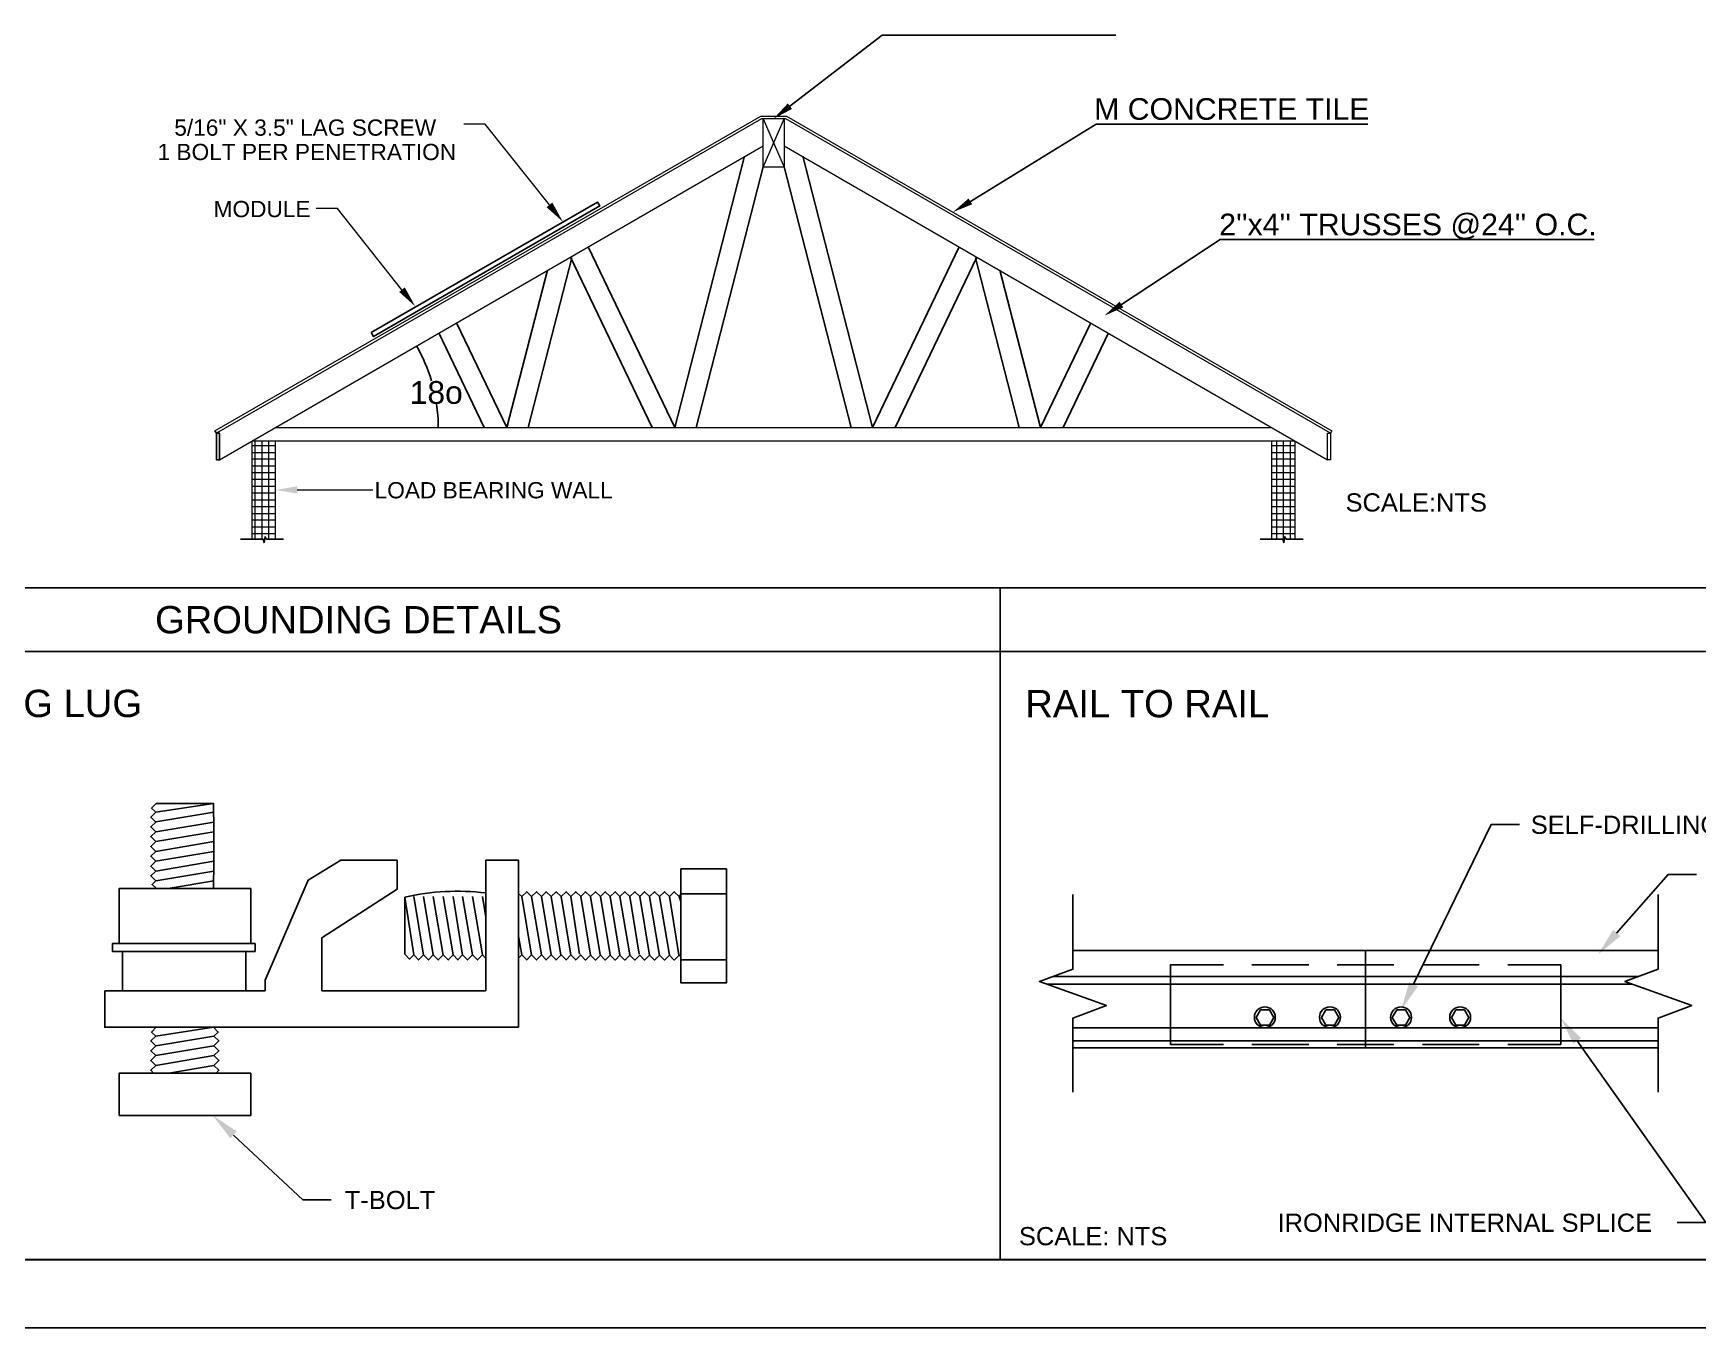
# Model space of a CAD drawing. Header units: inches. Extents: x 347 to 7477, y 1065 to 7514.
# Drawn here: x 2729 to 3461, y 4807 to 5376 of the extents above; entities that cross this region are included whole.
import ezdxf

# ---------------------------------------------------------------- set-up
doc = ezdxf.new("R2010")
doc.units = ezdxf.units.IN
doc.header["$MEASUREMENT"] = 0
for name, color, linetype in [('PDF6_0', 7, 'Continuous'), ('PDF6_PDF4_Geometry', 7, 'Continuous'), ('PDF6_PDF4_Solid Fills', 7, 'Continuous'), ('PDF6_PDF_Geometry', 7, 'Continuous'), ('PDF6_Text', 7, 'Continuous')]:
    doc.layers.add(name, color=color, linetype=linetype)
doc.styles.add('PDF Arial', font='arial.ttf')

msp = doc.modelspace()

# ---------------------------------------------------------------- linework, layer by layer
at = {"layer": 'PDF6_0', "lineweight": 25}
msp.add_lwpolyline([(2162.57, 5907.37), (2162.57, 4807.46), (3862.43, 4807.46), (3862.43, 5907.37)], close=True, dxfattribs=at)
for points in [[(3061.77, 5344.02), (3102.36, 5375.26), (3204.9, 5375.26)], [(3141.05, 5302.24), (3196.36, 5336.21), (3315.61, 5336.21)], [(3041.88, 5322.04), (3011.27, 5202.97), (2973.13, 5282.35)], [(3050.14, 5317.95), (3020.54, 5202.97)], [(3059.13, 5317.95), (3088.74, 5202.97)], [(3067.4, 5322.04), (3098.01, 5202.97), (3136.15, 5282.35)], [(3207.44, 5256.92), (3250.85, 5285.44), (3415.15, 5285.44)], [(2965.95, 5277.45), (2946.79, 5202.97)], [(2965.32, 5277.81), (3001.28, 5202.97)], [(3143.96, 5277.81), (3108, 5202.97)], [(3143.32, 5277.45), (3162.49, 5202.97)], [(2955.24, 5272), (2937.44, 5202.97), (2915.37, 5248.93)], [(3154.04, 5272), (3171.84, 5202.97), (3193.91, 5248.93)], [(2907.56, 5244.48), (2927.45, 5202.97)], [(3201.72, 5244.48), (3181.83, 5202.97)]]:
    msp.add_lwpolyline(points, dxfattribs=at)
at = {"layer": 'PDF6_0', "lineweight": 0}
for points in [[(2897.75, 5238.76), (2897.75, 5238.76), (2897.75, 5238.76)], [(2907.38, 5202.97), (2907.38, 5202.97), (2907.38, 5202.97)]]:
    msp.add_lwpolyline(points, close=True, dxfattribs=at)
at = {"layer": 'PDF6_0', "lineweight": 25}
for start, end in [(16.55641, 29.98718), (0.02198, 8.17928)]:
    msp.add_arc((2835.67, 5203.02), 71.61, start, end, dxfattribs=at)
at = {"layer": 'PDF6_0', "transparency": 33554559}
for points in [[(3062.68, 5342.84), (3054.59, 5338.57), (3060.86, 5345.29)], [(3141.87, 5300.97), (3133.42, 5297.52), (3140.24, 5303.51)], [(3208.26, 5255.65), (3199.9, 5252.02), (3206.62, 5258.19)]]:
    msp.add_solid(points, dxfattribs=at)
at = {"layer": 'PDF6_PDF4_Geometry', "lineweight": 25}
for points in [[(2202.53, 4837.34), (3568.99, 4837.34), (3568.99, 5877.4), (2202.53, 5877.4)], [(2202.53, 4837.34), (3568.99, 4837.34), (3568.99, 5877.4), (2202.53, 5877.4)], [(2809.84, 5200.43), (2811.11, 5200.43), (2811.11, 5188.72), (2809.84, 5188.72)], [(3568.99, 5132.5), (3568.99, 5104.53), (2202.53, 5104.53), (2202.53, 5132.5)], [(2760.79, 4955.49), (2760.79, 4939.42), (2942.52, 4939.42), (2942.52, 5012.8), (2928.17, 5012.8), (2928.17, 4955.49), (2856.15, 4955.49), (2856.15, 4978.74), (2889.21, 5000.09), (2889.21, 5012.8), (2864.51, 5012.8), (2850.16, 5004.08), (2831.18, 4960.12), (2831.18, 4955.49)], [(3033.89, 5008.99), (3013.91, 5008.99), (3013.91, 4958.94), (3033.89, 4958.94)], [(3268.56, 4947.05), (3266.66, 4943.69), (3268.56, 4940.33), (3272.47, 4940.33), (3274.38, 4943.69), (3272.47, 4947.05)], [(3297.17, 4947.05), (3295.26, 4943.69), (3297.17, 4940.33), (3300.99, 4940.33), (3302.98, 4943.69), (3300.99, 4947.05)], [(3332.23, 4947.05), (3334.13, 4943.69), (3332.23, 4940.33), (3328.41, 4940.33), (3326.42, 4943.69), (3328.41, 4947.05)], [(3354.3, 4947.05), (3352.39, 4943.69), (3354.3, 4940.33), (3358.11, 4940.33), (3360.02, 4943.69), (3358.11, 4947.05)], [(2767.06, 4900.73), (2767.06, 4919.26), (2824.91, 4919.26), (2824.91, 4900.73)]]:
    msp.add_lwpolyline(points, close=True, dxfattribs=at)
at = {"layer": 'PDF6_PDF4_Geometry', "lineweight": 0}
for points in [[(2809.2, 5201.43), (3048.96, 5339.75), (3060.22, 5339.75), (3299.9, 5201.43), (3299.26, 5200.43), (3059.95, 5338.57), (3049.24, 5338.57), (2809.84, 5200.43)], [(3049.96, 5317.32), (3059.32, 5338.57), (3059.32, 5317.32), (3049.96, 5317.32), (3049.96, 5338.57), (3059.32, 5317.32)], [(2956.15, 5300.7), (2927.9, 5336.21), (2918.46, 5336.21)], [(2811.11, 5188.72), (3049.96, 5326.67)], [(3059.32, 5326.58), (3297.99, 5188.72)], [(2891.3, 5263.46), (2863.06, 5299.06), (2853.61, 5299.06)], [(2835.81, 5202.97), (3273.38, 5202.97)], [(2825.46, 5153.93), (2825.46, 5197.07), (3283.64, 5197.07), (3283.64, 5153.93)], [(2825.46, 5194.98), (2835.81, 5194.98)], [(2825.46, 5191.99), (2835.81, 5191.99)], [(2826.91, 5153.93), (2826.91, 5197.07)], [(2829.91, 5153.93), (2829.91, 5197.07)], [(2832.81, 5153.93), (2832.81, 5197.07)], [(2835.81, 5153.93), (2835.81, 5197.07)], [(3273.38, 5197.07), (3273.38, 5153.93)], [(3273.38, 5194.98), (3283.64, 5194.98)], [(3273.38, 5191.99), (3283.64, 5191.99)], [(3275.65, 5153.93), (3275.65, 5197.07)], [(3278.64, 5152.93), (3278.64, 5197.07)], [(3281.64, 5153.93), (3281.64, 5197.07)], [(2825.46, 5189.08), (2835.81, 5189.08)], [(2825.46, 5186.08), (2835.81, 5186.08)], [(3273.38, 5189.08), (3283.64, 5189.08)], [(3273.38, 5186.08), (3283.64, 5186.08)], [(2825.46, 5183.09), (2835.81, 5183.09)], [(2825.46, 5180.18), (2835.81, 5180.18)], [(2825.46, 5177.18), (2835.81, 5177.18)], [(3273.38, 5183.09), (3283.64, 5183.09)], [(3273.38, 5180.18), (3283.64, 5180.18)], [(3273.38, 5177.18), (3283.64, 5177.18)], [(2825.46, 5174.19), (2835.81, 5174.19)], [(2825.46, 5171.19), (2835.81, 5171.19)], [(2845.35, 5175.46), (2869.05, 5175.46), (2878.59, 5175.46)], [(3273.38, 5174.19), (3283.64, 5174.19)], [(3273.38, 5171.19), (3283.64, 5171.19)], [(2825.46, 5168.19), (2835.81, 5168.19)], [(2825.46, 5165.19), (2835.81, 5165.19)], [(3273.38, 5168.19), (3283.64, 5168.19)], [(3273.38, 5165.19), (3283.64, 5165.19)], [(2825.46, 5162.29), (2835.81, 5162.29)], [(2825.46, 5159.29), (2835.81, 5159.29)], [(2825.46, 5156.29), (2835.81, 5156.29)], [(3273.38, 5162.29), (3283.64, 5162.29)], [(3273.38, 5159.29), (3283.64, 5159.29)], [(3273.38, 5156.29), (3283.64, 5156.29)], [(2830.45, 5153.39), (2831, 5153.39)], [(3278.55, 5153.39), (3278.92, 5153.39)]]:
    msp.add_lwpolyline(points, dxfattribs=at)
at = {"layer": 'PDF6_PDF4_Geometry', "color": 142, "lineweight": 25, "true_color": 0x0088b8}
msp.add_lwpolyline([(2877.77, 5244.66), (2977.22, 5301.97), (2978.22, 5300.24), (2878.86, 5242.84)], close=True, dxfattribs=at)
at = {"layer": 'PDF6_PDF4_Geometry', "lineweight": 25}
for points in [[(2809.2, 5201.43), (2809.84, 5200.43)], [(3154.13, 4837.43), (3154.13, 5132.5)], [(2202.53, 5104.53), (3568.99, 5104.53)], [(2783.5, 5000.36), (2781.59, 5002.17), (2783.14, 5003.81), (2780.96, 5005.99), (2783.14, 5008.08), (2780.96, 5010.17), (2783.14, 5012.35), (2780.96, 5014.53), (2783.14, 5016.71), (2780.96, 5018.88), (2783.14, 5021.06), (2780.96, 5023.24), (2783.14, 5025.33), (2780.96, 5027.42), (2783.14, 5029.6), (2780.96, 5031.78), (2783.14, 5033.96), (2781.32, 5035.69), (2783.41, 5037.78), (2808.47, 5037.78), (2783.14, 5033.96)], [(2808.75, 5033.96), (2783.14, 5029.69)], [(2808.75, 5029.6), (2783.14, 5025.33)], [(2808.75, 5025.33), (2783.14, 5021.06)], [(3335.68, 4958.31), (3369.83, 5028.51), (3382.27, 5028.51)], [(2808.75, 5021.06), (2783.14, 5016.71)], [(2808.75, 5016.71), (2783.14, 5012.44)], [(2808.75, 5012.35), (2783.14, 5008.08)], [(2808.75, 5008.08), (2783.14, 5003.81)], [(2808.75, 5003.81), (2788.59, 5000.36)], [(3424.95, 4980.83), (3447.57, 5006.53), (3460.1, 5006.53)], [(2767.06, 4976.2), (2767.06, 5000.36), (2795.94, 5000.36)], [(2769.79, 5000.36), (2795.94, 5000.36), (2824.91, 5000.36), (2824.91, 4976.2)], [(2928.17, 4969.66), (2926.72, 4971.2), (2924.54, 4969.03), (2922.36, 4971.2), (2920.18, 4969.03), (2918, 4971.2), (2915.91, 4969.03), (2913.82, 4971.2), (2911.64, 4969.03), (2909.47, 4971.2), (2907.29, 4969.03), (2905.11, 4971.2), (2902.93, 4969.03), (2900.75, 4971.2), (2898.66, 4969.03), (2896.57, 4971.2), (2894.66, 4969.39), (2892.66, 4971.57), (2892.66, 4996.54), (2896.57, 4971.2)], [(2896.57, 4996.91), (2900.75, 4971.11)], [(2900.75, 4996.91), (2905.11, 4971.2)], [(2905.11, 4996.91), (2909.37, 4971.11)], [(2909.47, 4996.91), (2913.82, 4971.2)], [(2913.82, 4996.91), (2918, 4971.11)], [(2918, 4996.91), (2922.36, 4971.2)], [(2922.36, 4996.91), (2926.72, 4971.2)], [(2926.72, 4996.91), (2928.17, 4987.82)], [(2942.52, 4998.18), (2943.98, 4996.91), (2946.16, 4999), (2948.24, 4996.91), (2950.42, 4999), (2952.6, 4996.91), (2954.69, 4999), (2956.87, 4996.91), (2959.05, 4999), (2961.23, 4996.91), (2963.41, 4999), (2965.5, 4996.91), (2967.68, 4999), (2969.86, 4996.91), (2972.04, 4999), (2974.22, 4996.91), (2976.4, 4999), (2978.58, 4996.91), (2980.67, 4999), (2982.85, 4996.91), (2985.03, 4999), (2987.12, 4996.91), (2989.3, 4999), (2991.47, 4996.91), (2993.65, 4999), (2995.83, 4996.91), (2997.92, 4999), (3000.1, 4996.91), (3002.28, 4999), (3004.46, 4996.91), (3006.64, 4999), (3008.82, 4996.91), (3011, 4999), (3013.09, 4996.91), (3013.91, 4997.72)], [(2943.98, 4996.91), (2948.24, 4971.11)], [(2948.24, 4996.91), (2952.6, 4971.2)], [(2952.6, 4996.91), (2956.87, 4971.2)], [(2956.87, 4996.91), (2961.14, 4971.11)], [(2961.23, 4996.91), (2965.5, 4971.11)], [(2965.5, 4996.91), (2969.41, 4971.57)], [(2969.86, 4996.91), (2974.22, 4971.11)], [(2974.22, 4996.91), (2978.49, 4971.2)], [(2978.58, 4996.91), (2982.76, 4971.2)], [(2982.85, 4996.91), (2987.12, 4971.11)], [(2987.12, 4996.91), (2991.47, 4971.2)], [(2991.47, 4996.91), (2995.56, 4971.48)], [(2995.83, 4996.91), (3000.1, 4971.11)], [(3000.1, 4996.91), (3004.46, 4971.02)], [(3004.46, 4996.91), (3008.82, 4971.11)], [(3008.82, 4996.91), (3013, 4971.2)], [(3013.09, 4996.91), (3013.91, 4994.64)], [(3013.91, 4998.09), (3033.89, 4998.09)], [(3186.1, 4997.72), (3186.1, 4964.94), (3171.39, 4959.58), (3200.81, 4948.95), (3186.1, 4943.51), (3186.1, 4910.9)], [(3443.21, 4997.72), (3443.21, 4964.94), (3428.59, 4959.58), (3458.01, 4948.95), (3443.21, 4943.51), (3443.21, 4910.9)], [(2768.51, 4972.75), (2764.15, 4972.75), (2764.15, 4976.2), (2826.82, 4976.2), (2826.82, 4972.75), (2822.73, 4972.75)], [(2768.51, 4955.49), (2768.51, 4972.75), (2822.73, 4972.75), (2822.73, 4955.49)], [(2942.52, 4979.47), (2943.98, 4971.2)], [(3443.21, 4973.2), (3186.1, 4973.2)], [(3314.61, 4973.2), (3314.61, 4930.34)], [(3013.91, 4970.39), (3013.09, 4971.11), (3011, 4968.93), (3008.82, 4971.11), (3006.64, 4968.93), (3004.46, 4971.11), (3002.28, 4968.93), (3000.1, 4971.11), (2997.92, 4968.93), (2995.83, 4971.11), (2993.65, 4968.93), (2991.47, 4971.11), (2989.3, 4968.93), (2987.12, 4971.11), (2985.03, 4968.93), (2982.85, 4971.11), (2980.67, 4968.93), (2978.58, 4971.11), (2976.4, 4968.93), (2974.22, 4971.11), (2972.04, 4968.93), (2969.86, 4971.11), (2969.86, 4971.2), (2967.68, 4969.03), (2965.5, 4971.2), (2963.41, 4969.03), (2961.23, 4971.2), (2959.05, 4969.03), (2956.87, 4971.2), (2954.69, 4969.03), (2952.6, 4971.2), (2950.42, 4969.03), (2948.24, 4971.2), (2946.16, 4969.03), (2943.98, 4971.2), (2942.52, 4969.75)], [(3013.91, 4969.03), (3033.89, 4969.03)], [(3252.22, 4966.85), (3228.97, 4966.85), (3228.97, 4931.88), (3252.22, 4931.88)], [(3289.72, 4966.85), (3264.75, 4966.85)], [(3327.14, 4966.85), (3302.26, 4966.85)], [(3364.65, 4966.85), (3339.67, 4966.85)], [(3377.18, 4931.88), (3400.43, 4931.88), (3400.43, 4966.85), (3377.18, 4966.85)], [(3431.95, 4958.4), (3174.84, 4958.4)], [(3434.49, 4961.76), (3177.29, 4961.76)], [(3314.61, 4956.31), (3314.61, 4931.06)], [(2782.23, 4919.26), (2780.96, 4920.53), (2783.14, 4922.62), (2780.96, 4924.8), (2783.14, 4926.98), (2780.96, 4929.16), (2783.14, 4931.24), (2780.96, 4933.42), (2783.14, 4935.6), (2781.32, 4937.33), (2783.41, 4939.42), (2808.47, 4939.42), (2783.14, 4935.6)], [(2809.75, 4919.26), (2810.93, 4920.53), (2808.75, 4922.62), (2810.93, 4924.8), (2808.75, 4926.98), (2810.93, 4929.16), (2808.75, 4931.24), (2810.93, 4933.42), (2808.75, 4935.6), (2810.65, 4937.33), (2808.47, 4939.42)], [(3443.21, 4939.15), (3186.1, 4939.15)], [(2808.75, 4935.6), (2783.14, 4931.34)], [(2808.75, 4931.24), (2783.14, 4926.98)], [(3443.21, 4933.42), (3186.1, 4933.42)], [(3443.21, 4930.34), (3186.1, 4930.34)], [(3264.75, 4931.88), (3289.72, 4931.88)], [(3302.26, 4931.88), (3327.14, 4931.88)], [(3339.67, 4931.88), (3364.65, 4931.88)], [(3407.61, 4933.42), (3464.1, 4853.69), (3451.56, 4853.69)], [(2808.75, 4926.98), (2783.14, 4922.71)], [(2808.75, 4922.62), (2788.86, 4919.26)], [(2817.37, 4892.1), (2847.8, 4863.68), (2860.24, 4863.68)]]:
    msp.add_lwpolyline(points, dxfattribs=at)
at = {"layer": 'PDF6_PDF4_Geometry', "lineweight": 0}
for points in [[(3297.99, 5200.43), (3299.26, 5200.43), (3299.26, 5188.72), (3297.99, 5188.72)], [(2839.35, 5153.93), (2831.81, 5153.93), (2831.18, 5155.02), (2830.82, 5152.3), (2830.36, 5153.93), (2820.37, 5153.93), (2830.36, 5153.93), (2830.82, 5152.3), (2831.18, 5155.02), (2831.81, 5153.93)], [(3287.27, 5153.93), (3279.83, 5153.93), (3279.1, 5155.02), (3278.83, 5152.3), (3278.37, 5153.93), (3268.38, 5153.93), (3278.37, 5153.93), (3278.83, 5152.3), (3279.1, 5155.02), (3279.83, 5153.93)]]:
    msp.add_lwpolyline(points, close=True, dxfattribs=at)
at = {"layer": 'PDF6_PDF4_Geometry', "lineweight": 25}
for centre in [(3270.43, 4943.82), (3299.03, 4943.82), (3330.28, 4943.82), (3356.25, 4943.82)]:
    msp.add_circle(centre, 4.59, dxfattribs=at)
for centre, radius, start, end in [((2176.51, 5019.07), 632.24, 358.30431, 1.69569), ((2915.69, 4894.51), 104.67, 83.15004, 102.74963)]:
    msp.add_arc(centre, radius, start, end, dxfattribs=at)
at = {"layer": 'PDF6_PDF4_Solid Fills', "transparency": 33554559}
for points in [[(2957.42, 5301.7), (2962.05, 5293.25), (2954.87, 5299.7)], [(2892.57, 5264.46), (2897.2, 5256.1), (2890.12, 5262.46)], [(2845.35, 5173.91), (2835.81, 5175.46), (2845.35, 5177.09)], [(3426.59, 4979.47), (3416.78, 4971.39), (3423.41, 4982.19)], [(3337.68, 4957.4), (3330.32, 4947.05), (3333.86, 4959.22)], [(3405.88, 4932.24), (3400.43, 4943.6), (3409.33, 4934.6)], [(2815.92, 4890.65), (2808.2, 4900.73), (2818.74, 4893.74)]]:
    msp.add_solid(points, dxfattribs=at)
at = {"layer": 'PDF6_PDF_Geometry', "lineweight": 25}
msp.add_lwpolyline([(3822.47, 5877.4), (3822.47, 4837.43), (2202.53, 4837.43), (2202.53, 5877.4), (3822.47, 5877.4), (3822.47, 4837.43), (3568.99, 4837.43), (3568.99, 4870.21), (3822.47, 4870.21), (3568.99, 4870.21), (3568.99, 4903.18), (3822.47, 4903.18)], dxfattribs=at)

# ---------------------------------------------------------------- texts
at = {"layer": 'PDF6_Text', "attachment_point": 7, "style": 'PDF Arial'}
for s, insert, char_height in [('M CONCRETE TILE', (3195.45, 5337.95), 9.4997), ('5/16" X 3.5" LAG SCREW', (2791.31, 5330.99), 7.1321), ('1 BOLT PER PENETRATION', (2783.95, 5320.28), 7.1321), ('MODULE', (2808.57, 5295.22), 7.132), ("2''x4'' TRUSSES @24'' O.C.", (3250.4, 5285.46), 9.4997), ('18o', (2894.75, 5213.16), 10), ('LOAD BEARING WALL', (2879.31, 5171.7), 7.1321), ('SCALE:NTS', (3305.89, 5165.88), 8), ('GROUNDING DETAILS', (2782.86, 5112.31), 11.9996), ('GROUNDING LUG', (2633.74, 5075.53), 11.9996), ('RAIL TO RAIL', (3165.21, 5075.44), 11.9996), ('SELF-DRILLING SCREW', (3387.26, 5024.29), 7.9998), ('T-BOLT', (2866.24, 4859.45), 8), ('IRONRIDGE INTERNAL SPLICE', (3276.01, 4849.46), 7.9998), ('SCALE: NTS', (3162.4, 4843.56), 8)]:
    msp.add_mtext(s, dxfattribs=dict(at, insert=insert, char_height=char_height))

doc.saveas('drawing.dxf')
